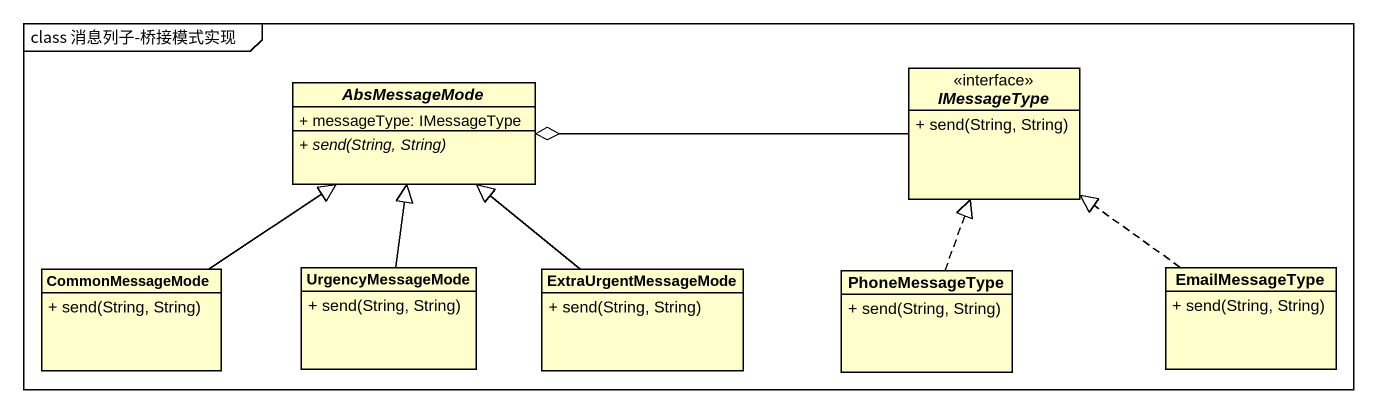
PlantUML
@startuml
mainframe class 消息列子-桥接模式实现
hide circle
hide empty members
skinparam classAttributeIconSize 0
interface IMessageType {
  + send(String, String)
}
abstract class AbsMessageMode {
  + messageType: IMessageType
  {abstract} + send(String, String)
}
class CommonMessageMode {
  + send(String, String)
}
class UrgencyMessageMode {
  + send(String, String)
}
class ExtraUrgentMessageMode {
  + send(String, String)
}
class PhoneMessageType {
  + send(String, String)
}
class EmailMessageType {
  + send(String, String)
}
IMessageType -left-o AbsMessageMode
CommonMessageMode -up-|> AbsMessageMode
UrgencyMessageMode -up-|> AbsMessageMode
ExtraUrgentMessageMode -up-|> AbsMessageMode
PhoneMessageType .up.|> IMessageType
EmailMessageType .up.|> IMessageType
@enduml
